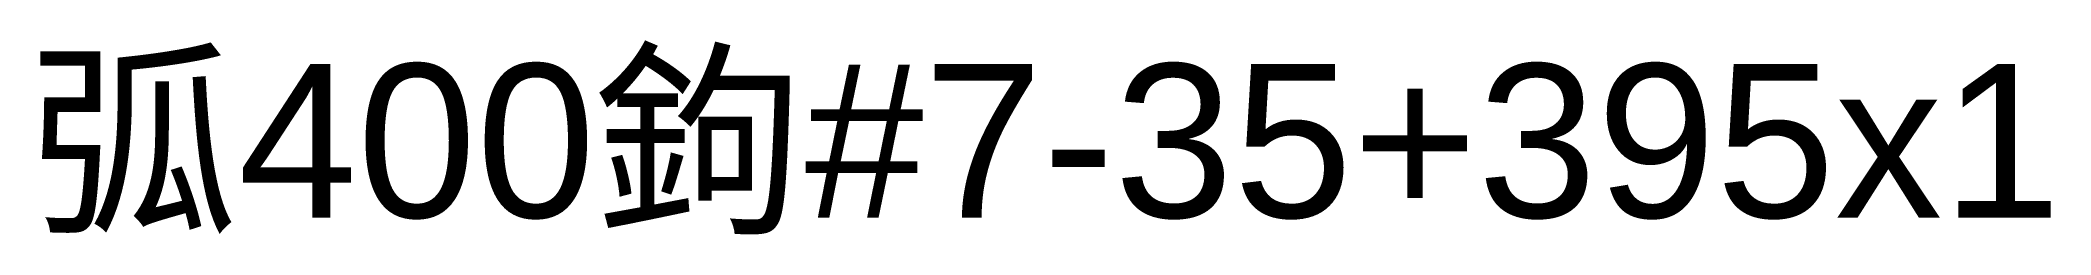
# Model space of a CAD drawing. Header units: millimetres. Extents: x 157 to 616, y 169 to 213.
import ezdxf

# ---------------------------------------------------------------- set-up
doc = ezdxf.new("R2010")
doc.units = ezdxf.units.MM
doc.styles.get("Standard").update_dxf_attribs({"font": 'arial.ttf'})

msp = doc.modelspace()

# ---------------------------------------------------------------- texts
msp.add_text('弧400鉤#7-35+395x1', height=35).set_placement((154.46, 173.08))

doc.saveas('drawing.dxf')
